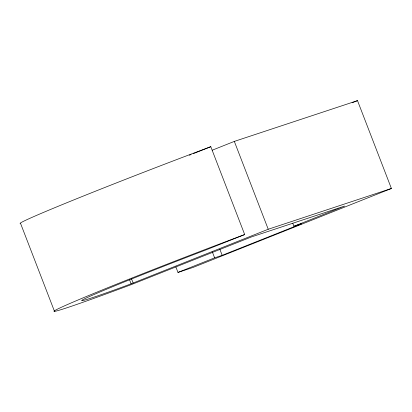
<?xml version="1.0" encoding="UTF-8"?>
<svg xmlns="http://www.w3.org/2000/svg" width="412" height="412" viewBox="0 0 412 412"><rect width="100%" height="100%" fill="white"/><g stroke="black" fill="none" stroke-linecap="round" stroke-linejoin="round"><path stroke-width="0.62" d="M189.319 155.231L191.111 154.521M193.496 153.573L210.795 146.703L244.692 234.552L206.515 249.713A113.98 2.585 -21.1 0 0 91.644 295.569A113.98 2.585 -21.1 0 0 119.614 288.076L131.109 283.832L268.233 229.252L391.4 188.48L357.503 100.631L234.33 141.404L212.216 150.205M352.126 102.773L357.503 100.631M175.909 267.043L177.984 272.425L214.621 257.84L222.186 255.332L301.502 223.762L293.931 226.265L292.783 223.278M293.931 226.265L344.643 206.077L251.742 236.828L131.315 284.61A143.633 3.26 -21.1 0 1 66.574 304.932A143.633 3.26 -21.1 0 1 244.692 234.552M391.4 188.48L193.115 267.414L177.984 272.425M234.33 141.404L268.233 229.252M219.879 249.358L222.186 255.332M212.314 251.861L214.621 257.84M131.526 278.842L133.138 283.029M129.497 279.65L131.109 283.832M54.497 311.369L20.6 223.52A143.633 3.26 -21.1 0 1 210.795 146.703"/></g></svg>
